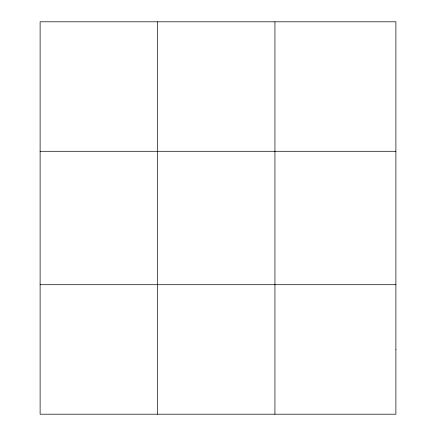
<?xml version="1.0" encoding="UTF-8"?>
<svg xmlns="http://www.w3.org/2000/svg" width="436" height="436" viewBox="0 0 436 436"><rect width="100%" height="100%" fill="white"/><g stroke="black" fill="none" stroke-linecap="round" stroke-linejoin="round"><path stroke-width="0.65" d="M157.516 21.8L157.516 414.2M274.925 21.8L274.925 414.2M40.112 151.292L395.888 151.292M40.112 284.708L395.888 284.708M395.888 349.454L395.888 414.2L40.112 414.2L40.112 21.8L395.888 21.8L395.888 349.454"/></g></svg>
